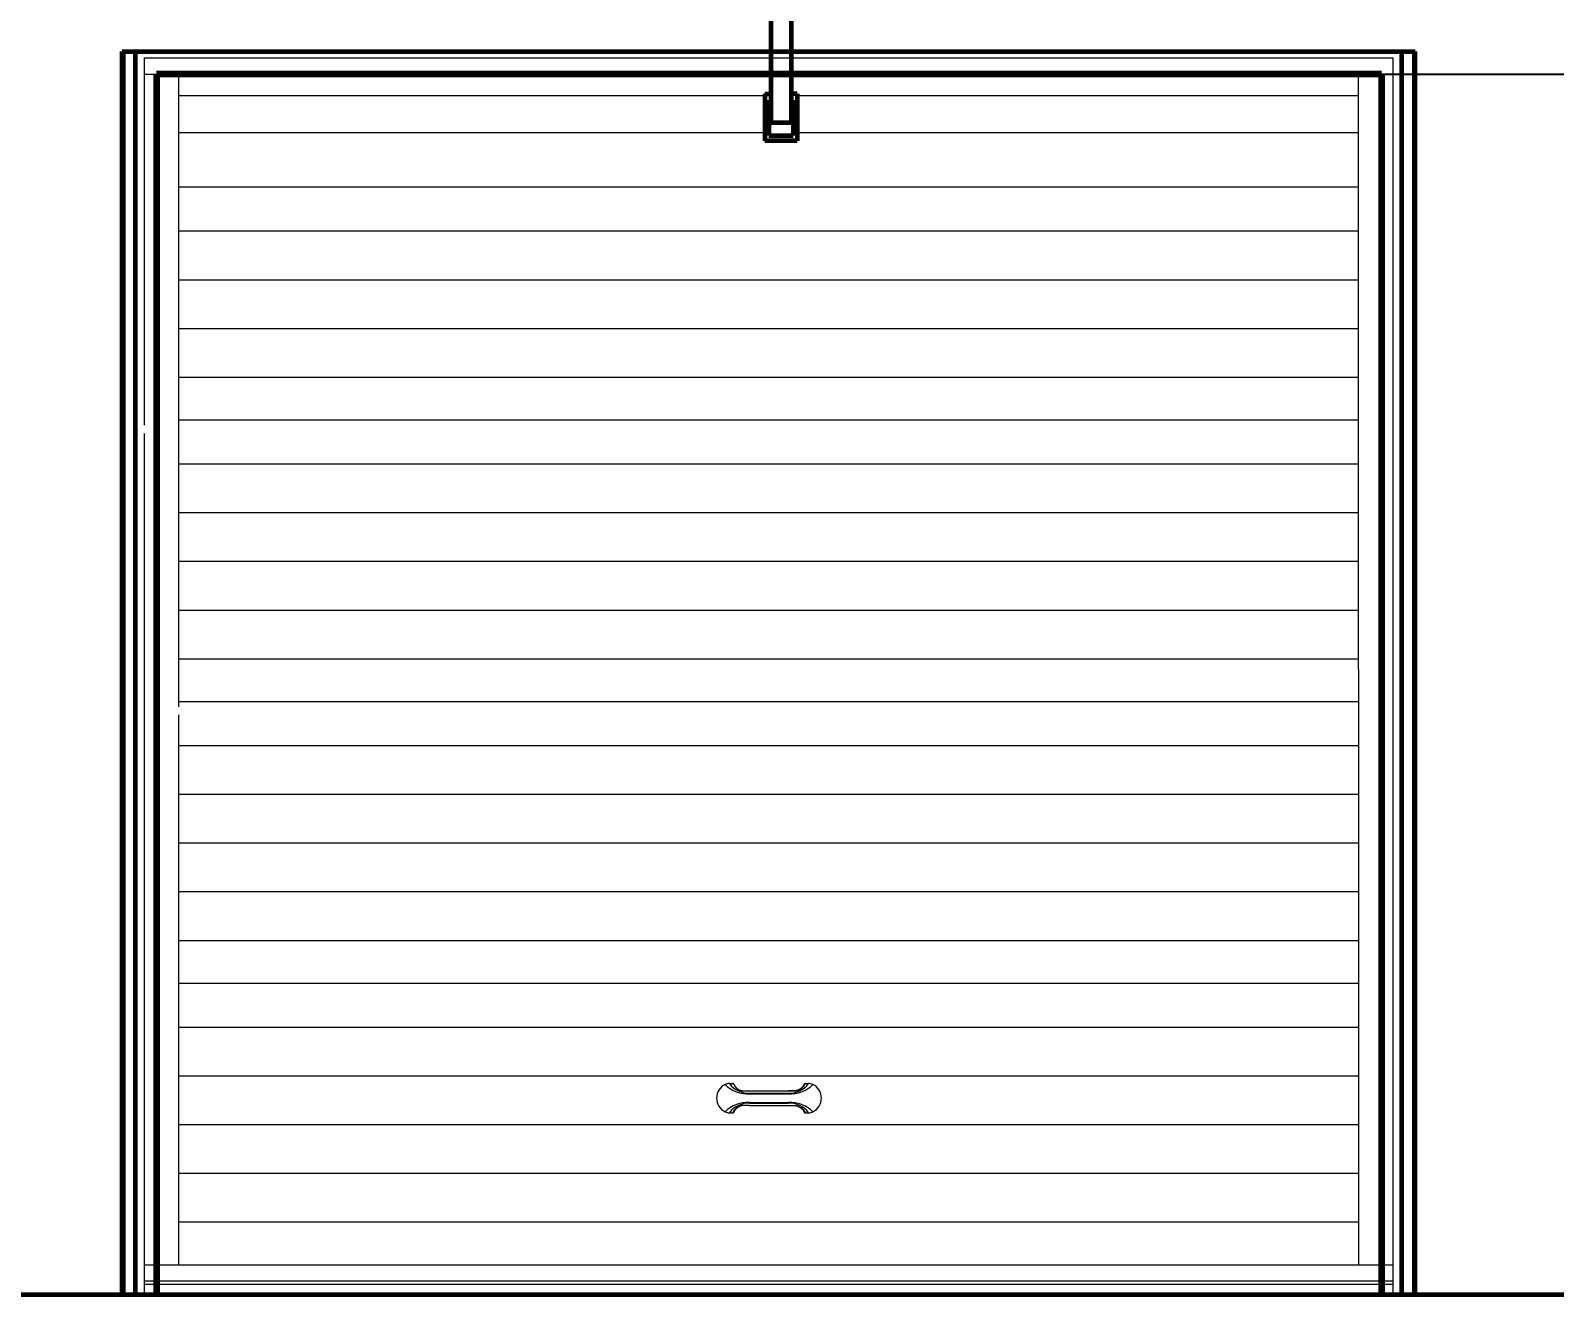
# Model space of a CAD drawing. Header units: millimetres. Extents: x 0 to 840, y 0 to 594.
# Drawn here: x 608.1 to 662.5, y 140.5 to 185.7 of the extents above; entities that cross this region are included whole.
import ezdxf

# ---------------------------------------------------------------- set-up
doc = ezdxf.new("R2010")
doc.units = ezdxf.units.MM
for name, pattern in [('K5LT_BASIC', [0]), ('K5LT_REINFORCED', [0]), ('K5LT_THIN', [0]), ('K5LT_THIN_INCLUDED_TO_HATCHING', [0])]:
    doc.linetypes.add(name, pattern=pattern)
doc.layers.add('Системный слой', color=7, linetype='Continuous')
doc.styles.add('KDIMTEXTSTYLE', font='GOST_AU.SHX', dxfattribs={"width": 0.96, "oblique": 15, "height": 5})
doc.dimstyles.new('KDIMSTYLE (0.25)', dxfattribs={"dimtxt": 5, "dimasz": 1, "dimexe": 2, "dimexo": 0, "dimgap": 1, "dimtad": 1, "dimlfac": 4, "dimtxsty": 'KDIMTEXTSTYLE', "dimsah": 1, "dimcen": 0, "dimdle": 1, "dimadec": 0, "dimazin": 0, "dimtfac": 0.667, "dimtmove": 0, "dimatfit": 3, "dimfxl": 1, "dimtvp": 1, "dimtolj": 1, "dimtzin": 0, "dimarcsym": 0})

# ---------------------------------------------------------------- blocks, each defined once
blk = doc.blocks.new('KDIMARROW_01')
at = {"layer": 'Системный слой'}
blk.add_hatch(color=0, dxfattribs=at).paths.add_polyline_path([(0, 0), (-5, 0.658), (-4.5, 0), (-5, -0.658)])
at = {"layer": 'Системный слой', "color": 0, "linetype": 'K5LT_THIN', "lineweight": 18}
for p, q in [((-4.5, 0), (-5, 0.658)), ((-5, 0.658), (0, 0)), ((0, 0), (-5, -0.658)), ((-5, -0.658), (-4.5, 0)), ((0, 0), (-1, 0))]:
    blk.add_line(p, q, dxfattribs=at)

msp = doc.modelspace()

# ---------------------------------------------------------------- linework, layer by layer
at = {"layer": 'Системный слой', "color": 5, "linetype": 'K5LT_BASIC', "lineweight": 60, "true_color": 0x0000ff}
for p, q in [((634.51058, 200.69265), (634.51246, 182.41056)), ((635.24558, 200.69265), (635.24369, 182.41056)), ((611.32775, 140.53369), (611.32775, 184.95302)), ((611.32775, 184.95302), (657.54525, 184.95302)), ((611.36275, 184.95302), (611.36275, 140.53369)), ((611.80025, 140.53369), (611.80025, 184.95302)), ((657.07275, 140.53369), (657.07275, 184.95302)), ((657.51025, 184.95302), (657.51025, 140.53369)), ((657.54525, 140.53369), (657.54525, 184.95302)), ((634.30337, 183.44355), (634.30337, 181.76355)), ((634.30337, 183.44355), (634.51246, 183.44355)), ((634.51246, 183.21358), (634.44246, 183.21358)), ((634.44246, 183.21358), (634.44246, 182.83189)), ((635.45654, 183.44355), (635.24654, 183.44355)), ((635.24746, 183.21358), (635.31746, 183.21358)), ((635.31746, 183.21358), (635.31746, 182.83189)), ((635.45654, 183.44355), (635.45654, 181.76355)), ((634.51337, 182.83189), (634.35587, 182.83189)), ((634.35587, 182.83189), (634.35587, 182.62189)), ((634.35587, 182.62189), (634.51337, 182.62189)), ((634.44246, 182.62189), (634.44246, 181.95358)), ((635.24654, 182.83189), (635.40404, 182.83189)), ((635.40404, 182.62189), (635.24654, 182.62189)), ((635.31746, 182.62189), (635.31746, 181.95358)), ((635.40404, 182.83189), (635.40404, 182.62189)), ((634.44246, 181.95358), (635.31746, 181.95358)), ((634.51246, 182.41056), (635.24746, 182.41056)), ((635.45654, 181.76355), (634.30337, 181.76355)), ((597.80907, 140.53369), (671.93894, 140.53369))]:
    msp.add_line(p, q, dxfattribs=at)
at = {"layer": 'Системный слой', "color": 7, "linetype": 'K5LT_THIN_INCLUDED_TO_HATCHING', "lineweight": 18}
for p, q in [((612.11525, 184.7212), (617.46067, 184.72119)), ((612.11525, 184.7212), (612.11525, 171.59438)), ((617.46067, 184.72119), (648.31814, 184.72119)), ((645.31717, 184.72119), (656.75775, 184.72119)), ((656.75775, 140.53369), (656.75775, 184.72119)), ((612.11525, 184.14369), (617.46067, 184.14369)), ((613.35825, 161.53188), (613.35825, 184.14369)), ((617.46067, 184.14369), (648.31814, 184.14369)), ((645.31717, 184.14369), (656.75775, 184.14369)), ((655.52799, 141.59938), (655.51475, 184.14369)), ((634.26654, 183.36528), (613.35349, 183.36528)), ((634.30337, 183.36528), (634.26654, 183.36528)), ((655.51099, 183.36528), (635.45654, 183.36528)), ((634.26654, 182.04403), (613.35349, 182.04403)), ((634.30337, 182.04403), (634.26654, 182.04403)), ((655.51099, 182.04403), (635.45654, 182.04403)), ((655.52883, 180.09938), (613.37133, 180.09938)), ((655.51099, 178.52653), (613.35349, 178.52653)), ((655.51099, 176.78528), (613.35349, 176.78528)), ((655.51099, 175.04403), (613.35349, 175.04403)), ((655.51099, 173.30278), (613.35349, 173.30278)), ((655.51099, 173.30278), (613.35349, 173.30278)), ((613.35349, 171.78688), (655.51475, 171.78688)), ((612.11525, 171.30563), (612.11525, 167.79557)), ((655.51099, 170.20528), (613.35349, 170.20528)), ((655.51099, 168.46403), (613.35349, 168.46403)), ((612.11525, 167.79557), (612.11525, 140.53369)), ((655.51099, 166.72278), (613.35349, 166.72278)), ((655.51099, 164.98153), (613.35349, 164.98153)), ((655.51099, 163.24028), (613.35349, 163.24028)), ((613.35825, 161.72438), (655.51475, 161.72438)), ((613.35825, 151.18066), (613.35825, 161.24313)), ((655.51099, 160.14282), (613.35349, 160.14282)), ((655.51099, 158.40157), (613.35349, 158.40157)), ((655.51099, 156.66032), (613.35349, 156.66032)), ((655.51099, 154.91907), (613.35349, 154.91907)), ((655.51099, 153.17782), (613.35349, 153.17782)), ((613.35825, 151.66191), (655.51475, 151.66191)), ((613.35349, 141.59938), (613.35825, 151.18066)), ((655.52799, 150.08028), (613.37049, 150.08028)), ((655.52799, 148.33903), (613.37049, 148.33903)), ((655.52799, 146.59778), (613.37049, 146.59778)), ((655.52799, 144.85653), (613.35511, 144.85653)), ((655.52799, 143.11528), (613.37049, 143.11528)), ((612.13275, 141.59938), (656.75775, 141.59938)), ((612.11525, 140.89902), (617.46067, 140.89902)), ((612.13275, 141.02188), (617.46067, 141.02188)), ((617.46067, 141.02188), (648.31814, 141.02188)), ((617.46067, 140.89902), (648.31814, 140.89902)), ((645.31717, 141.02188), (656.75775, 141.02188)), ((645.31717, 140.89902), (656.75775, 140.89902)), ((612.11525, 140.53369), (617.46067, 140.53369)), ((617.46067, 140.53369), (648.31814, 140.53369)), ((645.31717, 140.53369), (656.75775, 140.53369))]:
    msp.add_line(p, q, dxfattribs=at)
at = {"layer": 'Системный слой', "color": 134, "linetype": 'K5LT_REINFORCED', "lineweight": 100, "true_color": 0x009696}
for p, q in [((656.33775, 184.14369), (612.55275, 184.14369)), ((612.55275, 184.14369), (612.55275, 140.53369)), ((656.33775, 184.14369), (656.33775, 140.53369))]:
    msp.add_line(p, q, dxfattribs=at)
at = {"layer": 'Системный слой', "color": 7, "linetype": 'K5LT_THIN', "lineweight": 18}
for p, q in [((633.03361, 148.07104), (633.15861, 148.07104)), ((633.75653, 147.80897), (635.14195, 147.80897)), ((633.75653, 147.80857), (635.14195, 147.80857)), ((633.75653, 147.72965), (635.14195, 147.72965)), ((633.75653, 147.70154), (634.59192, 147.70154)), ((634.59192, 147.70154), (635.14195, 147.70154)), ((635.73986, 148.07104), (635.86486, 148.07104)), ((633.75653, 147.39888), (635.2563, 147.39888)), ((633.75653, 147.37077), (635.14195, 147.37077)), ((633.75653, 147.29185), (635.14195, 147.29185)), ((633.75653, 147.29145), (635.14195, 147.29145)), ((634.59192, 147.39888), (635.14195, 147.39888)), ((633.03361, 147.02938), (633.15861, 147.02938)), ((635.69844, 147.06666), (635.69841, 147.06688)), ((635.73986, 147.02938), (635.86486, 147.02938))]:
    msp.add_line(p, q, dxfattribs=at)
for centre, radius, start, end in [((633.11486, 147.55021), 0.53958, 115.989234, 244.010766), ((633.11486, 147.55021), 0.53958, 115.989234, 244.010766), ((633.03361, 147.71688), 0.35417, 90, 115.989234), ((633.03361, 147.71688), 0.35417, 90, 115.989234), ((633.69936, 148.87331), 1.17317, 225.591974, 272.793459), ((633.71768, 148.58349), 0.85472, 216.837658, 272.60513), ((635.1808, 148.58349), 0.85472, 267.39487, 323.162342), ((635.19912, 148.87331), 1.17317, 267.206541, 314.408026), ((635.73986, 148.02938), 0.04167, 90.02687, 174.635967), ((635.86486, 147.71688), 0.35417, 64.010766, 90), ((635.86486, 147.71688), 0.35417, 64.010766, 90), ((635.78361, 147.55021), 0.53958, 295.989234, 64.010766), ((635.78361, 147.55021), 0.53958, 295.989234, 64.010766), ((633.69936, 146.22711), 1.17317, 87.206541, 134.408026), ((633.71768, 146.51693), 0.85472, 87.39487, 143.162342), ((635.19912, 146.22711), 1.17317, 45.591974, 92.793459), ((635.1808, 146.51693), 0.85472, 36.837658, 92.60513), ((633.03361, 147.38354), 0.35417, 244.010766, 270), ((633.03361, 147.38354), 0.35417, 244.010766, 270), ((633.15861, 147.07104), 0.04167, 271.742182, 354.503979), ((635.86486, 147.38354), 0.35417, 270, 295.989234), ((635.86486, 147.38354), 0.35417, 270, 295.989234)]:
    msp.add_arc(centre, radius, start, end, dxfattribs=at)
for points in [[(633.15866, 148.07104), (633.15865, 148.07104), (633.15863, 148.07104), (633.15861, 148.07104)], [(633.20007, 148.03351), (633.20006, 148.03356), (633.20006, 148.03357), (633.20006, 148.03356)], [(635.73984, 148.07104), (635.73985, 148.07104), (635.73986, 148.07104), (635.73986, 148.07104)], [(633.15861, 147.02938), (633.15903, 147.02938), (633.15946, 147.02938), (633.15988, 147.0294)], [(633.20004, 147.06669), (633.20005, 147.06672), (633.20006, 147.06679), (633.20007, 147.06689)], [(635.73987, 147.02938), (635.73947, 147.02938), (635.73906, 147.02938), (635.73866, 147.02939)]]:
    msp.add_open_spline(points, degree=3, dxfattribs=at)
for points, knots in [([(633.20011, 148.03317), (633.2, 148.03434), (633.19973, 148.03635), (633.19914, 148.03918), (633.19846, 148.04166), (633.19761, 148.04412), (633.19648, 148.04685), (633.195, 148.04979), (633.19308, 148.05288), (633.19108, 148.05556), (633.18906, 148.05787), (633.18689, 148.06004), (633.18433, 148.06223), (633.18136, 148.06435), (633.17849, 148.06604), (633.17581, 148.06736), (633.1731, 148.06848), (633.17009, 148.06948), (633.16678, 148.07028), (633.16298, 148.07088), (633.16026, 148.07104), (633.15866, 148.07104)], [0, 0, 0, 0, 1.27743895, 2.19483287, 3.1228255, 4.06680779, 5.01618105, 6.29545014, 7.57963338, 8.86873078, 9.83859999, 10.80883171, 12.10079174, 13.38919639, 14.67404569, 15.63023441, 16.58268372, 17.83072746, 19.05886845, 20.26710668, 22, 22, 22, 22]), ([(633.20006, 148.03356), (633.20006, 148.03356), (633.20007, 148.03352), (633.20008, 148.0334), (633.20012, 148.03313), (633.20019, 148.03259), (633.20031, 148.03176), (633.20047, 148.03074), (633.20067, 148.02955), (633.20093, 148.02809), (633.20123, 148.0265), (633.20154, 148.02506), (633.20181, 148.02389), (633.20206, 148.02287), (633.20231, 148.02198), (633.20255, 148.02116), (633.20277, 148.02048), (633.20296, 148.01991), (633.20316, 148.01937), (633.20338, 148.01881), (633.20368, 148.01812), (633.20411, 148.01715), (633.20476, 148.01583), (633.20572, 148.014), (633.20697, 148.01169), (633.20837, 148.00919), (633.20978, 148.00676), (633.21119, 148.00439), (633.21271, 148.00189), (633.21428, 147.99936), (633.21583, 147.99693), (633.21744, 147.99443), (633.21936, 147.99156), (633.2218, 147.98805), (633.22474, 147.98401), (633.2281, 147.97954), (633.23154, 147.97515), (633.23471, 147.97124), (633.23741, 147.96801), (633.23957, 147.96548), (633.24148, 147.9633), (633.24325, 147.9613), (633.24521, 147.95914), (633.24745, 147.9567), (633.25007, 147.9539), (633.25308, 147.95074), (633.2565, 147.94719), (633.26046, 147.9431), (633.26446, 147.93896), (633.26789, 147.9354), (633.27071, 147.93247), (633.27316, 147.92992), (633.27562, 147.92735), (633.278, 147.92486), (633.28055, 147.92219), (633.28346, 147.91914), (633.28713, 147.9153), (633.29137, 147.91087), (633.29596, 147.90615), (633.30033, 147.90179), (633.30428, 147.89799), (633.30773, 147.89478), (633.31113, 147.89172), (633.31461, 147.88874), (633.31813, 147.88587), (633.32145, 147.88331), (633.32439, 147.88117), (633.32713, 147.87929), (633.32969, 147.87762), (633.3324, 147.87595), (633.33535, 147.87423), (633.33887, 147.8723), (633.34285, 147.87023), (633.34733, 147.86799), (633.3522, 147.86561), (633.3571, 147.8632), (633.36185, 147.86083), (633.36622, 147.85861), (633.37059, 147.85633), (633.37516, 147.85382), (633.38029, 147.85086), (633.38567, 147.84774), (633.39115, 147.84462), (633.39681, 147.84154), (633.40293, 147.83843), (633.40936, 147.83547), (633.41567, 147.83285), (633.42154, 147.83063), (633.42681, 147.8288), (633.43199, 147.82714), (633.43711, 147.82564), (633.44234, 147.82426), (633.44738, 147.82308), (633.45293, 147.82195), (633.45944, 147.82079), (633.46665, 147.81972), (633.47282, 147.81897), (633.47706, 147.81851), (633.47963, 147.81826), (633.48134, 147.8181), (633.48256, 147.81798), (633.48408, 147.81785), (633.48639, 147.81766), (633.49033, 147.81735), (633.49637, 147.81694), (633.50392, 147.81652), (633.51092, 147.81617), (633.51643, 147.81592), (633.52111, 147.81569), (633.52583, 147.81546), (633.53087, 147.81519), (633.53625, 147.81487), (633.54235, 147.81446), (633.54949, 147.81407), (633.5577, 147.81368), (633.56716, 147.81331), (633.57583, 147.81302), (633.58369, 147.81279), (633.59128, 147.81259), (633.60033, 147.81238), (633.60958, 147.81216), (633.61695, 147.81199), (633.62196, 147.81188), (633.62547, 147.81179), (633.62836, 147.81172), (633.631, 147.81165), (633.63389, 147.81158), (633.63713, 147.81149), (633.64065, 147.81139), (633.64394, 147.8113), (633.64716, 147.81119), (633.65071, 147.81108), (633.65513, 147.81093), (633.66042, 147.81074), (633.6655, 147.81056), (633.67194, 147.81033), (633.67879, 147.81009), (633.68792, 147.8098), (633.69757, 147.80953), (633.70759, 147.8093), (633.71743, 147.80913), (633.72663, 147.80902), (633.73549, 147.80896), (633.74352, 147.80894), (633.75064, 147.80894), (633.75468, 147.80896), (633.75653, 147.80897)], [0, 0, 0, 0, 0.31427262, 0.84059729, 1.46724776, 2.25622401, 3.04007948, 3.70097282, 4.44114388, 5.40579413, 6.47413372, 7.52499178, 8.5354957, 9.55962344, 10.72934237, 11.79620321, 12.85018051, 13.82193201, 14.75362099, 15.74349209, 16.74020332, 17.78291133, 18.73246777, 19.72635675, 20.80773058, 21.88457763, 22.78697603, 23.7052495, 24.75772179, 25.79044128, 26.66864475, 27.46346745, 28.3991506, 29.49421371, 30.76991391, 32.06739277, 33.50616528, 34.83185556, 35.96646275, 37.11222411, 38.16818838, 39.2519956, 40.14335215, 41.10819037, 42.19047537, 43.16172424, 44.17681339, 45.29806055, 46.47500678, 47.47847447, 48.24867726, 49.10322274, 50.01518987, 50.97760412, 51.83182158, 52.85861147, 54.07526323, 55.60309726, 57.0956311, 58.53414705, 59.69098695, 60.71575772, 61.66300234, 62.81371518, 64.05514163, 65.25617839, 66.43273054, 67.47219816, 68.45954433, 69.28513128, 70.24930396, 71.25375587, 72.36985129, 73.5373338, 74.83360165, 76.21588698, 77.46654663, 78.69406121, 79.76477203, 80.93494824, 82.1955993, 83.44068404, 84.63417112, 85.92908389, 87.33182481, 88.80984485, 90.20660972, 91.39307872, 92.53482278, 93.55945714, 94.65331088, 95.54655505, 96.30608257, 96.9983821, 97.86028148, 98.85079366, 99.83039813, 100.57604111, 101.20739663, 101.88975612, 102.77478701, 103.51457289, 104.16265938, 104.84440571, 105.75482884, 106.76144256, 107.61032523, 108.25740965, 108.86111283, 109.6470104, 110.67293021, 111.88680913, 113.07299387, 114.2124081, 115.70427807, 117.09925262, 118.37805764, 119.08828268, 119.88217235, 120.91328264, 122.05773389, 123.0771015, 123.8470527, 124.56724929, 125.24556099, 125.88198781, 126.53381288, 127.32121309, 128.15046145, 129.00135854, 129.7575855, 130.51286931, 131.4281979, 132.38400947, 133.35086119, 134.05489925, 135.78121156, 137.05339516, 138.3704471, 139.66306928, 140.79315581, 142.03377425, 143.31156486, 144.59571799, 145.79482743, 147, 147, 147, 147]), ([(635.14195, 147.80857), (635.15115, 147.80847), (635.16782, 147.80848), (635.19018, 147.80887), (635.20876, 147.80942), (635.22417, 147.80999), (635.2363, 147.81048), (635.24579, 147.81085), (635.25421, 147.81115), (635.26333, 147.81142), (635.27549, 147.81175), (635.29201, 147.81215), (635.312, 147.81264), (635.33215, 147.81325), (635.34792, 147.81393), (635.35909, 147.81457), (635.36707, 147.81509), (635.37525, 147.81551), (635.3852, 147.81594), (635.39792, 147.81647), (635.41304, 147.81727), (635.42845, 147.81851), (635.44221, 147.82016), (635.45274, 147.82187), (635.46093, 147.82351), (635.4685, 147.82532), (635.47664, 147.8276), (635.48534, 147.83046), (635.49334, 147.83347), (635.50056, 147.8366), (635.50701, 147.83979), (635.51325, 147.84329), (635.51949, 147.84714), (635.52556, 147.85107), (635.53146, 147.85479), (635.53668, 147.85779), (635.54192, 147.86044), (635.54762, 147.86315), (635.55478, 147.8663), (635.56377, 147.86995), (635.57453, 147.87411), (635.58616, 147.87879), (635.59668, 147.88364), (635.60525, 147.88847), (635.61155, 147.89282), (635.61623, 147.89673), (635.61981, 147.90025), (635.6229, 147.90385), (635.62614, 147.90802), (635.6296, 147.91288), (635.63326, 147.91828), (635.63755, 147.92458), (635.64298, 147.93192), (635.64978, 147.94016), (635.65691, 147.94797), (635.66357, 147.95476), (635.66968, 147.96068), (635.67559, 147.96644), (635.68219, 147.97301), (635.68906, 147.98029), (635.69603, 147.98831), (635.70183, 147.99552), (635.70635, 148.00154), (635.70987, 148.00649), (635.71274, 148.01105), (635.71556, 148.01586), (635.71844, 148.02092), (635.72152, 148.02635), (635.72437, 148.0314), (635.72678, 148.0356), (635.72859, 148.0387), (635.73004, 148.04114), (635.73155, 148.04361), (635.73335, 148.04658), (635.73545, 148.05023), (635.73757, 148.05443), (635.73943, 148.05893), (635.74066, 148.06311), (635.74119, 148.06659), (635.74111, 148.06914), (635.74059, 148.0707), (635.74011, 148.07105), (635.73986, 148.07104)], [0, 0, 0, 0, 1.98800441, 3.72590676, 5.27922218, 6.55662777, 7.6134931, 8.38430305, 9.00019282, 9.78530737, 10.73964672, 12.14825167, 14.06348095, 15.93539283, 17.4391342, 18.25986839, 18.94753713, 19.60615876, 20.45941432, 21.62508372, 23.04403888, 24.61153316, 25.95563208, 27.00388116, 27.71613399, 28.41995345, 29.35625023, 30.34844239, 31.35522834, 32.1683718, 33.01109504, 33.8560071, 34.69902495, 35.62029981, 36.40684998, 37.09501856, 37.61229145, 38.26650269, 39.01986298, 39.90932173, 41.02845159, 42.23493148, 43.45123692, 44.43670794, 45.31097663, 46.00386461, 46.5936787, 47.16959379, 47.84236335, 48.67894525, 49.55857348, 50.49696288, 51.82154039, 53.3454776, 54.9336668, 56.19112605, 57.26971285, 58.45112028, 59.5659302, 61.09168997, 62.64460322, 64.21386752, 65.39526711, 66.38969039, 67.44266881, 68.46877966, 69.75582258, 71.14860701, 72.60544109, 73.6888819, 74.44479241, 75.01662559, 75.59453315, 76.26587401, 76.99673182, 77.85892372, 78.73548014, 79.64877367, 80.50824096, 81.34558608, 82.17655725, 83, 83, 83, 83]), ([(635.69842, 148.03355), (635.69841, 148.03348), (635.69836, 148.03315), (635.69823, 148.03219), (635.69801, 148.03077), (635.69774, 148.02913), (635.69742, 148.02737), (635.69706, 148.02561), (635.69669, 148.02398), (635.69636, 148.02265), (635.69607, 148.02163), (635.69583, 148.02085), (635.69563, 148.02024), (635.69544, 148.01971), (635.69528, 148.01927), (635.69511, 148.01885), (635.69494, 148.01843), (635.69465, 148.01778), (635.69419, 148.01677), (635.69345, 148.01531), (635.69241, 148.01335), (635.69106, 148.01088), (635.68933, 148.00784), (635.68709, 148.00405), (635.68414, 147.99926), (635.68098, 147.99431), (635.67789, 147.98976), (635.67471, 147.98532), (635.67132, 147.98078), (635.66806, 147.97657), (635.66553, 147.9734), (635.66349, 147.97091), (635.66166, 147.96871), (635.6598, 147.96651), (635.65785, 147.96426), (635.65549, 147.96159), (635.6523, 147.95807), (635.64845, 147.95394), (635.64457, 147.94988), (635.64099, 147.94617), (635.63751, 147.94257), (635.63388, 147.93881), (635.63032, 147.93513), (635.62678, 147.93144), (635.62313, 147.92764), (635.619, 147.92331), (635.61481, 147.91892), (635.61086, 147.91479), (635.6078, 147.91159), (635.60536, 147.90908), (635.60343, 147.9071), (635.60159, 147.90523), (635.59976, 147.90341), (635.5979, 147.90157), (635.59597, 147.8997), (635.59396, 147.89779), (635.59176, 147.89572), (635.58937, 147.89353), (635.58673, 147.89119), (635.58386, 147.88873), (635.58065, 147.88611), (635.57716, 147.8834), (635.57345, 147.88071), (635.56987, 147.8783), (635.56676, 147.87636), (635.5642, 147.87485), (635.56205, 147.87364), (635.55999, 147.87252), (635.55779, 147.87135), (635.55507, 147.86995), (635.55171, 147.86827), (635.54781, 147.86635), (635.54367, 147.86433), (635.53945, 147.86224), (635.53502, 147.86002), (635.53042, 147.85767), (635.52567, 147.85513), (635.52074, 147.85234), (635.51557, 147.84934), (635.51014, 147.84621), (635.50451, 147.84306), (635.4987, 147.84001), (635.49267, 147.83708), (635.48658, 147.83439), (635.48074, 147.83205), (635.47533, 147.83006), (635.47014, 147.82829), (635.4648, 147.82662), (635.45943, 147.82511), (635.4544, 147.82384), (635.44992, 147.82284), (635.44524, 147.8219), (635.43959, 147.82089), (635.43313, 147.81991), (635.42726, 147.81916), (635.42315, 147.8187), (635.42047, 147.81842), (635.41866, 147.81824), (635.41716, 147.8181), (635.41601, 147.81799), (635.41468, 147.81788), (635.41292, 147.81773), (635.4102, 147.81751), (635.40592, 147.8172), (635.39949, 147.81679), (635.39256, 147.81642), (635.38709, 147.81615), (635.3832, 147.81597), (635.38019, 147.81583), (635.3776, 147.8157), (635.3753, 147.81559), (635.37299, 147.81548), (635.37017, 147.81533), (635.36647, 147.81513), (635.3617, 147.81483), (635.35586, 147.81445), (635.34913, 147.81408), (635.34168, 147.81372), (635.33291, 147.81336), (635.32307, 147.81303), (635.31264, 147.81273), (635.30327, 147.8125), (635.29498, 147.8123), (635.28802, 147.81214), (635.28192, 147.812), (635.27672, 147.81188), (635.27184, 147.81177), (635.26734, 147.81165), (635.263, 147.81154), (635.25881, 147.81142), (635.25355, 147.81127), (635.24851, 147.81111), (635.2426, 147.81091), (635.23778, 147.81074), (635.23241, 147.81054), (635.22667, 147.81034), (635.22054, 147.81013), (635.21442, 147.80993), (635.20798, 147.80974), (635.20093, 147.80954), (635.19291, 147.80935), (635.18484, 147.80919), (635.17716, 147.80907), (635.16951, 147.80898), (635.16181, 147.80893), (635.15445, 147.80891), (635.14868, 147.80893), (635.14463, 147.80895), (635.14272, 147.80896), (635.14195, 147.80897)], [0, 0, 0, 0, 0.93173979, 2.10999732, 3.22379204, 4.27535162, 5.39172588, 6.64545604, 7.88394468, 9.11234337, 10.22799183, 11.2605053, 12.37969888, 13.48636742, 14.6281773, 15.48543717, 16.50697832, 17.51242406, 18.47998082, 19.39546015, 20.4497961, 21.5696125, 22.53706388, 23.85149737, 25.43282738, 27.04155082, 28.25730939, 29.44926905, 30.98926377, 32.40129299, 33.60644009, 34.55270461, 35.63538317, 36.56847537, 37.31489116, 38.11399404, 39.14131582, 40.35604689, 41.43961832, 42.36492267, 43.3638994, 44.52686199, 45.74703052, 46.79003475, 47.9567091, 49.22124097, 50.70782621, 51.95470384, 53.09525488, 53.90162803, 54.70044204, 55.4919612, 56.28733308, 56.99204494, 57.62610802, 58.26174627, 58.93413353, 59.63672288, 60.38168308, 61.28835252, 62.37676934, 63.70760711, 65.23519296, 66.86452542, 68.26257003, 69.31890392, 70.30636718, 71.25274907, 72.15804962, 72.9912317, 73.97356009, 74.99155267, 75.93896601, 76.95807898, 78.05271457, 79.14560348, 80.23922592, 81.36199723, 82.55922522, 83.79967606, 85.08054683, 86.34612337, 87.56582295, 88.79513127, 89.93027129, 90.91383397, 91.88737145, 92.94713861, 94.00823488, 94.85799565, 95.51729392, 96.13322491, 96.9067473, 97.86743641, 98.80524284, 99.54443422, 100.06357857, 100.59963629, 101.19261321, 102.02526068, 102.73864386, 103.36720407, 103.84521391, 104.56453314, 105.51742003, 106.46476781, 107.19527449, 107.7340819, 108.27864581, 108.92964218, 109.59046674, 110.23131603, 110.99327893, 111.8820177, 112.94651601, 114.11389016, 115.26671014, 116.36602588, 117.463146, 118.78977153, 120.06356583, 121.3324082, 122.42949694, 123.57342227, 124.59291626, 125.67828917, 126.829541, 128.11792074, 129.29136353, 130.44298853, 131.51386608, 133.51104226, 134.44372485, 135.41014911, 136.41031504, 137.46506489, 138.47736219, 139.44104185, 140.22179801, 141.10307626, 142.07671123, 143.0710703, 143.93505882, 144.85643982, 146.0535659, 147.31688094, 148.56100218, 149.37072066, 150, 150, 150, 150]), ([(633.75653, 147.29185), (633.75153, 147.29189), (633.74195, 147.29193), (633.72826, 147.29192), (633.71603, 147.29182), (633.70427, 147.29164), (633.69149, 147.29135), (633.67767, 147.29094), (633.66413, 147.29046), (633.65313, 147.29006), (633.64412, 147.28975), (633.63527, 147.28948), (633.6235, 147.28914), (633.60798, 147.28871), (633.58939, 147.28817), (633.57117, 147.28754), (633.55624, 147.28687), (633.54568, 147.28631), (633.53645, 147.28571), (633.52662, 147.2851), (633.51447, 147.28467), (633.50223, 147.28427), (633.48953, 147.28366), (633.47695, 147.28268), (633.46456, 147.28115), (633.45358, 147.27925), (633.44452, 147.2773), (633.4366, 147.27527), (633.42921, 147.27301), (633.42142, 147.27031), (633.41362, 147.26734), (633.40571, 147.26409), (633.39849, 147.2608), (633.3918, 147.25734), (633.38568, 147.25378), (633.37964, 147.24983), (633.37375, 147.24565), (633.36807, 147.24152), (633.3629, 147.23796), (633.35802, 147.23496), (633.35267, 147.23219), (633.34633, 147.22931), (633.33847, 147.22622), (633.32941, 147.22312), (633.31952, 147.21997), (633.31001, 147.21676), (633.30169, 147.21338), (633.29457, 147.20973), (633.28877, 147.2059), (633.28418, 147.20198), (633.28073, 147.19835), (633.27783, 147.1947), (633.27447, 147.19031), (633.27014, 147.18463), (633.26419, 147.17735), (633.25683, 147.16904), (633.2488, 147.16063), (633.24141, 147.15328), (633.23567, 147.14766), (633.23108, 147.14323), (633.22666, 147.13886), (633.22111, 147.13296), (633.21424, 147.12482), (633.207, 147.11518), (633.20066, 147.1061), (633.19586, 147.09916), (633.19205, 147.09389), (633.18861, 147.08924), (633.18478, 147.08418), (633.18043, 147.07858), (633.17599, 147.07281), (633.17217, 147.06758), (633.16937, 147.06343), (633.16753, 147.06042), (633.16619, 147.058), (633.16484, 147.05527), (633.1634, 147.05178), (633.16201, 147.04754), (633.16088, 147.04305), (633.16008, 147.03895), (633.15952, 147.03569), (633.15912, 147.03334), (633.15883, 147.03172), (633.1586, 147.03054), (633.15848, 147.02979), (633.15849, 147.02944), (633.15857, 147.02938), (633.15861, 147.02938)], [0, 0, 0, 0, 1.24660343, 2.3324228, 3.2722368, 4.18498527, 5.21332604, 6.52395889, 7.83466491, 8.90111125, 9.56475198, 10.33559516, 11.35939286, 12.83609269, 14.61072762, 16.43902224, 17.83144687, 18.75702362, 19.4112142, 20.46724629, 21.58907499, 22.92051467, 24.09729472, 25.48858658, 26.89776258, 28.10778311, 29.07244741, 29.84930537, 30.68396259, 31.5018879, 32.4298935, 33.28184583, 34.15939936, 34.92967601, 35.71335099, 36.49785044, 37.3585208, 38.17756341, 38.89399102, 39.48764549, 40.09044346, 40.85375226, 41.70836623, 42.7387503, 43.83865352, 44.96522277, 46.00078056, 46.93208861, 47.91016983, 48.7352434, 49.44482076, 50.06883065, 50.78592918, 51.87134834, 53.19051388, 54.84415059, 56.59488576, 58.0701171, 59.20392401, 59.97879645, 60.81205594, 61.89235093, 63.48801438, 65.53348916, 67.41040152, 68.82019176, 69.82663345, 70.88417593, 72.08420561, 73.56792686, 75.27909915, 76.92319705, 78.16144212, 78.99286073, 79.62059189, 80.31715271, 81.22158758, 82.30447068, 83.41292499, 84.40794183, 85.24583865, 85.89694615, 86.40577676, 86.85325322, 87.32060205, 87.70787447, 88, 88, 88, 88]), ([(633.75653, 147.29145), (633.7563, 147.29145), (633.75512, 147.29146), (633.75172, 147.29148), (633.74728, 147.29149), (633.7421, 147.2915), (633.73665, 147.2915), (633.73123, 147.29149), (633.7256, 147.29147), (633.71937, 147.29143), (633.71279, 147.29137), (633.70616, 147.29128), (633.69883, 147.29116), (633.68999, 147.29098), (633.67988, 147.29072), (633.67025, 147.29044), (633.66275, 147.2902), (633.65698, 147.29001), (633.65254, 147.28987), (633.64905, 147.28976), (633.64607, 147.28967), (633.64281, 147.28957), (633.63865, 147.28945), (633.63393, 147.28931), (633.62969, 147.2892), (633.62496, 147.28907), (633.61964, 147.28893), (633.61343, 147.28876), (633.60643, 147.28857), (633.59853, 147.28835), (633.5894, 147.28808), (633.57898, 147.28774), (633.56884, 147.28735), (633.55992, 147.28697), (633.55262, 147.28661), (633.54624, 147.28625), (633.54063, 147.28589), (633.53544, 147.28555), (633.53056, 147.28525), (633.52569, 147.28501), (633.52074, 147.2848), (633.51582, 147.28461), (633.51106, 147.28443), (633.5063, 147.28425), (633.5009, 147.28401), (633.49447, 147.28366), (633.48768, 147.28318), (633.48164, 147.28262), (633.4762, 147.28201), (633.47057, 147.28126), (633.46447, 147.28029), (633.45834, 147.27912), (633.45255, 147.27785), (633.44702, 147.27647), (633.44165, 147.27492), (633.43617, 147.27309), (633.43073, 147.27107), (633.42582, 147.26907), (633.42124, 147.26709), (633.41686, 147.26508), (633.4123, 147.26284), (633.40763, 147.26037), (633.40264, 147.25754), (633.39786, 147.25464), (633.39335, 147.25178), (633.3892, 147.24908), (633.3852, 147.24645), (633.38096, 147.24369), (633.37663, 147.24093), (633.37221, 147.23827), (633.3677, 147.23575), (633.36313, 147.2334), (633.35852, 147.23117), (633.35394, 147.22907), (633.34936, 147.22706), (633.34485, 147.22515), (633.34072, 147.22341), (633.33704, 147.22184), (633.33377, 147.2204), (633.33059, 147.21893), (633.32747, 147.2174), (633.32437, 147.21577), (633.3212, 147.21396), (633.31805, 147.212), (633.31504, 147.20996), (633.31248, 147.20809), (633.31037, 147.20647), (633.3084, 147.20488), (633.30622, 147.20304), (633.30371, 147.20082), (633.30119, 147.19852), (633.29907, 147.19655), (633.29722, 147.1948), (633.29535, 147.19301), (633.29334, 147.19108), (633.29101, 147.18881), (633.28803, 147.1859), (633.28417, 147.18208), (633.27939, 147.17731), (633.27408, 147.17196), (633.26847, 147.16627), (633.26329, 147.16095), (633.25898, 147.15644), (633.25556, 147.15282), (633.25275, 147.14976), (633.25027, 147.14694), (633.24778, 147.14399), (633.24499, 147.14057), (633.24164, 147.13628), (633.23757, 147.13087), (633.23303, 147.12462), (633.2289, 147.1188), (633.2256, 147.11417), (633.22279, 147.11025), (633.2201, 147.10653), (633.21733, 147.10272), (633.21482, 147.09928), (633.2127, 147.09636), (633.21086, 147.09379), (633.2092, 147.09143), (633.20775, 147.08932), (633.2066, 147.08758), (633.20564, 147.08606), (633.20485, 147.08473), (633.20428, 147.08373), (633.20398, 147.08316), (633.20381, 147.08279), (633.20366, 147.08245), (633.20347, 147.08196), (633.20321, 147.08119), (633.20283, 147.08), (633.20235, 147.07828), (633.20189, 147.07646), (633.20157, 147.07508), (633.20139, 147.07425), (633.20127, 147.07369), (633.20118, 147.07325), (633.2011, 147.07285), (633.20101, 147.07241), (633.2009, 147.07188), (633.20077, 147.07116), (633.20059, 147.07019), (633.2004, 147.06909), (633.20025, 147.06813), (633.20014, 147.0674), (633.20007, 147.06688), (633.20004, 147.06664), (633.20004, 147.06665), (633.20004, 147.06669)], [0, 0, 0, 0, 0.92665801, 1.73564814, 2.50171439, 3.28833827, 4.06822993, 4.76664534, 5.54113037, 6.46475669, 7.39735573, 8.22366542, 9.00512841, 10.02893031, 11.30352546, 12.58159192, 13.76983823, 14.80841943, 15.77546271, 16.64682976, 17.41872229, 18.15311059, 19.23546991, 20.54406587, 21.83886341, 22.82848091, 23.7608153, 24.75522062, 25.71504333, 26.58121237, 27.59778214, 28.73879522, 29.92142442, 30.93637, 31.95192195, 33.00370064, 34.08026593, 35.02697291, 35.95293463, 36.83430803, 37.82636821, 38.90570415, 39.95632102, 40.80822875, 41.66680852, 42.76519764, 43.89856932, 44.82304715, 45.59952391, 46.55958425, 47.69996194, 48.804835, 49.810473, 50.71965459, 51.67393601, 52.66890216, 53.8153755, 55.06724139, 56.26885673, 57.55613571, 58.8171487, 60.08835581, 61.14727856, 62.21150899, 63.19934233, 64.08700794, 65.01737252, 66.08814309, 67.30508256, 68.4424965, 69.64394751, 70.93079254, 72.08429026, 73.20839995, 74.24464683, 75.26345794, 76.44485825, 77.59436861, 78.81522803, 79.84693985, 80.85364012, 81.92112415, 82.87578225, 83.87581635, 84.87575363, 85.80388554, 86.56370814, 87.33004545, 88.38335871, 89.63282456, 90.7344934, 91.53074044, 92.31014701, 93.19451485, 94.0908221, 94.86039821, 95.78803774, 96.95683309, 98.20470509, 99.66488879, 101.22081403, 102.82483745, 104.16635643, 105.32434227, 106.38581997, 107.33615921, 108.31169385, 109.56763356, 111.01468916, 112.60147661, 114.17372505, 115.57008956, 116.72006132, 117.58631168, 118.66659877, 119.93008998, 121.22326489, 122.26963337, 123.26413307, 124.3683398, 125.46406388, 126.50888961, 127.49476159, 128.74102507, 130.13287431, 131.5104693, 132.69943079, 133.73565507, 134.68896693, 135.56195618, 136.42128707, 137.38113471, 138.41482433, 139.24800274, 139.85651006, 140.3455539, 141.05445825, 141.84936153, 142.56165268, 143.08177605, 143.62952264, 144.34914515, 145.17152745, 145.98950607, 146.76866863, 147.60801437, 148.43631757, 149, 149, 149, 149]), ([(635.14195, 147.29185), (635.15165, 147.29196), (635.16923, 147.292), (635.1933, 147.29169), (635.21326, 147.29117), (635.23002, 147.2906), (635.24246, 147.29015), (635.25215, 147.28982), (635.26, 147.28957), (635.26863, 147.28932), (635.27987, 147.289), (635.29504, 147.28858), (635.3127, 147.28805), (635.32974, 147.28744), (635.34329, 147.28682), (635.35377, 147.28626), (635.36255, 147.28566), (635.37107, 147.28516), (635.37948, 147.28483), (635.38849, 147.28453), (635.39863, 147.28417), (635.4104, 147.28357), (635.42352, 147.28248), (635.43678, 147.28073), (635.44903, 147.27843), (635.45931, 147.276), (635.46813, 147.27339), (635.47684, 147.2704), (635.48545, 147.26712), (635.49405, 147.26354), (635.50147, 147.26008), (635.50823, 147.25648), (635.51427, 147.25285), (635.52028, 147.24883), (635.5262, 147.24457), (635.53196, 147.24042), (635.53737, 147.23679), (635.54281, 147.23368), (635.54908, 147.23065), (635.55637, 147.22759), (635.56506, 147.22444), (635.57444, 147.2214), (635.58419, 147.21825), (635.59299, 147.21501), (635.60066, 147.21151), (635.60681, 147.20792), (635.61161, 147.20434), (635.61542, 147.20087), (635.61864, 147.19729), (635.62176, 147.19326), (635.62511, 147.18884), (635.62929, 147.18346), (635.63479, 147.17677), (635.64175, 147.16894), (635.64926, 147.16108), (635.65608, 147.15425), (635.66187, 147.14857), (635.66695, 147.14366), (635.67193, 147.13876), (635.67732, 147.133), (635.68367, 147.1255), (635.69048, 147.11655), (635.69675, 147.10764), (635.70163, 147.10058), (635.70547, 147.09518), (635.70894, 147.0905), (635.7127, 147.08548), (635.71709, 147.07981), (635.72154, 147.07405), (635.72541, 147.06884), (635.72817, 147.06485), (635.73002, 147.06195), (635.73138, 147.05966), (635.73277, 147.05708), (635.73438, 147.05359), (635.73599, 147.04917), (635.7373, 147.04439), (635.73822, 147.03995), (635.73883, 147.03646), (635.73925, 147.03398), (635.73955, 147.03224), (635.73982, 147.03087), (635.74, 147.02989), (635.73999, 147.02945), (635.73992, 147.02938), (635.73987, 147.02938)], [0, 0, 0, 0, 2.16092072, 4.06446289, 5.90865023, 7.30120488, 8.49950536, 9.23626172, 9.90169526, 10.60223109, 11.55079252, 12.90896014, 14.64205021, 16.25360695, 17.48584417, 18.33271811, 19.14702749, 19.95172085, 20.74137712, 21.52684075, 22.5344024, 23.71326875, 25.07701617, 26.60815431, 27.91806488, 28.98232707, 29.86734029, 30.74450228, 31.79719373, 32.66740082, 33.57427922, 34.32896456, 35.09483193, 35.86224456, 36.71802546, 37.5283408, 38.23050374, 38.86817306, 39.5538807, 40.42020029, 41.30713281, 42.37483771, 43.4271662, 44.49911914, 45.43919153, 46.36539886, 47.15206195, 47.80658084, 48.48916495, 49.19567321, 49.99779166, 50.86964297, 52.09766988, 53.64451223, 55.22792199, 56.55426192, 57.58920612, 58.56201905, 59.50831316, 60.54678189, 61.90620227, 63.76125373, 65.55721414, 66.99042301, 67.97929507, 68.97522343, 70.14838112, 71.55433968, 73.264291, 74.80603551, 75.99457674, 76.74335838, 77.33937184, 78.0150607, 78.93407767, 80.04691847, 81.23030987, 82.27124096, 83.13444811, 83.78039934, 84.25845286, 84.73005675, 85.26330571, 85.71329322, 86, 86, 86, 86]), ([(635.14195, 147.29145), (635.14209, 147.29145), (635.1442, 147.29147), (635.14998, 147.29151), (635.15591, 147.29153), (635.1619, 147.29153), (635.16851, 147.29151), (635.17577, 147.29147), (635.18302, 147.29141), (635.19027, 147.29131), (635.19788, 147.29119), (635.20632, 147.29102), (635.21461, 147.29082), (635.2222, 147.29061), (635.22884, 147.29041), (635.2349, 147.29022), (635.24064, 147.29003), (635.24587, 147.28987), (635.25074, 147.28971), (635.25517, 147.28958), (635.2595, 147.28945), (635.2642, 147.28932), (635.26965, 147.28917), (635.27614, 147.289), (635.28304, 147.28882), (635.29044, 147.28862), (635.29813, 147.28841), (635.30649, 147.28816), (635.31548, 147.28788), (635.32533, 147.28753), (635.33481, 147.28714), (635.34269, 147.28677), (635.34887, 147.28644), (635.35428, 147.28613), (635.35974, 147.28577), (635.36527, 147.28539), (635.37127, 147.28508), (635.37782, 147.2848), (635.38498, 147.28453), (635.39175, 147.28427), (635.3983, 147.28397), (635.40504, 147.2836), (635.41237, 147.28305), (635.41943, 147.28235), (635.42577, 147.28156), (635.43164, 147.28068), (635.4377, 147.27961), (635.44367, 147.27837), (635.44967, 147.27694), (635.45561, 147.27531), (635.46162, 147.27334), (635.46695, 147.27137), (635.47138, 147.2696), (635.4753, 147.26794), (635.47921, 147.2662), (635.48324, 147.26429), (635.48736, 147.26222), (635.49174, 147.25987), (635.49661, 147.25709), (635.50183, 147.25389), (635.50747, 147.25027), (635.51282, 147.24675), (635.51774, 147.24354), (635.52182, 147.24096), (635.52537, 147.23881), (635.5287, 147.23689), (635.53209, 147.23507), (635.53573, 147.23322), (635.53988, 147.2312), (635.54463, 147.22902), (635.55001, 147.22667), (635.55545, 147.22438), (635.56038, 147.2223), (635.56448, 147.22051), (635.56799, 147.21889), (635.57114, 147.21733), (635.57401, 147.21582), (635.57675, 147.21426), (635.57958, 147.21254), (635.58265, 147.21052), (635.58564, 147.20837), (635.58833, 147.2063), (635.59073, 147.20434), (635.59327, 147.20216), (635.59604, 147.19967), (635.59911, 147.19684), (635.60256, 147.19356), (635.60642, 147.18985), (635.61029, 147.18606), (635.61411, 147.18227), (635.6179, 147.17849), (635.62183, 147.17456), (635.62584, 147.1705), (635.62988, 147.16639), (635.63363, 147.16255), (635.63716, 147.15889), (635.64059, 147.15528), (635.64403, 147.15163), (635.64746, 147.14781), (635.6511, 147.14353), (635.65486, 147.13884), (635.65893, 147.13352), (635.6632, 147.12773), (635.66762, 147.12156), (635.67194, 147.11548), (635.67604, 147.10976), (635.67984, 147.10452), (635.68329, 147.09978), (635.6863, 147.09564), (635.68879, 147.09215), (635.6907, 147.08937), (635.69207, 147.08729), (635.69301, 147.08576), (635.69364, 147.08471), (635.69406, 147.08398), (635.69433, 147.08347), (635.69453, 147.08309), (635.69466, 147.0828), (635.69478, 147.08254), (635.69489, 147.08225), (635.69503, 147.0819), (635.69518, 147.08145), (635.69539, 147.08082), (635.69562, 147.08007), (635.69587, 147.07922), (635.69615, 147.07817), (635.69648, 147.0769), (635.69679, 147.0756), (635.697, 147.07466), (635.69714, 147.07403), (635.69724, 147.07355), (635.69732, 147.07313), (635.69741, 147.07273), (635.6975, 147.07228), (635.6976, 147.07176), (635.69772, 147.0711), (635.69789, 147.07017), (635.69807, 147.06912), (635.69821, 147.06826), (635.69831, 147.06765), (635.69838, 147.06715), (635.69843, 147.06674), (635.69844, 147.06664), (635.69844, 147.06666)], [0, 0, 0, 0, 1.27887486, 2.34578283, 3.10217829, 3.87059357, 4.79625793, 5.82063025, 6.80017368, 7.62910765, 8.53406218, 9.51503727, 10.59175451, 11.5319034, 12.46919608, 13.52985483, 14.66895596, 15.85358192, 16.84881606, 17.88679239, 18.87971758, 19.82153757, 20.94681994, 22.05536601, 23.23723382, 24.32865967, 25.53409213, 26.63744053, 27.76046151, 28.91270246, 30.12821336, 31.10757899, 31.82400082, 32.57122177, 33.42289959, 34.32815793, 35.24129457, 36.38601952, 37.56424675, 38.70846775, 39.56771111, 40.53409588, 41.66387959, 42.76143143, 43.68359473, 44.62569502, 45.69566203, 46.89349577, 47.87384945, 48.94491743, 50.0126347, 51.04988512, 51.87219073, 52.61392188, 53.56287769, 54.63480984, 55.68376737, 56.76198167, 57.92069852, 59.17469692, 60.30482616, 61.47334214, 62.48081319, 63.47042298, 64.3688464, 65.30091482, 66.26396749, 67.2026422, 68.24964255, 69.55863102, 70.88327675, 72.28826651, 73.4490902, 74.47060409, 75.50179027, 76.54457925, 77.60037159, 78.47384069, 79.33160529, 80.31663864, 81.37218635, 82.26003499, 83.14102482, 84.16684114, 85.50694427, 86.86263471, 88.11420259, 89.21098077, 90.21813204, 91.17485637, 92.10218292, 93.06934296, 94.22889914, 95.3654732, 96.47906514, 97.49833127, 98.53171474, 99.63538283, 100.79823677, 102.02081155, 103.53192573, 105.0865784, 106.84586709, 108.65919747, 110.37808258, 112.02005877, 113.55705644, 115.07958169, 116.64792166, 118.11171868, 119.55648684, 120.89659697, 122.02371831, 123.10782756, 124.04503321, 124.98770177, 125.86954168, 126.84294524, 127.72291174, 128.55310355, 129.2340494, 130.03568672, 130.81799538, 131.51544942, 132.04311211, 132.60889535, 133.37417075, 134.15049114, 134.83190012, 135.28679728, 135.8165906, 136.55513502, 137.32688353, 137.97847126, 138.4141079, 138.90588669, 139.58514907, 140.39483238, 141.13238213, 141.70686097, 142.30519878, 143.06008672, 144, 144, 144, 144]), ([(635.69838, 147.06715), (635.69849, 147.06601), (635.69875, 147.06403), (635.69934, 147.06124), (635.70002, 147.05876), (635.70086, 147.0563), (635.702, 147.05357), (635.70348, 147.05063), (635.70539, 147.04754), (635.7074, 147.04485), (635.70942, 147.04255), (635.71159, 147.04038), (635.71415, 147.03819), (635.71712, 147.03607), (635.71999, 147.03438), (635.72267, 147.03306), (635.72538, 147.03194), (635.72839, 147.03094), (635.7317, 147.03014), (635.73512, 147.0296), (635.73745, 147.02943), (635.73866, 147.02939)], [0, 0, 0, 0, 1.26578421, 2.20260873, 3.15025642, 4.11423244, 5.08371362, 6.39007787, 7.70146037, 9.01786111, 10.00827234, 10.99905376, 12.31837775, 13.63407108, 14.94613373, 15.92257472, 16.89519709, 18.16967465, 19.42382791, 20.65765686, 22, 22, 22, 22])]:
    msp.add_open_spline(points, degree=3, knots=knots, dxfattribs=at)

# ---------------------------------------------------------------- dimensions: what is measured, and where the dimension line sits
at = {"layer": 'Системный слой', "color": 7}
msp.add_linear_dim(base=(684.92005, 184.14369), p1=(656.65353, 199.02362), p2=(656.33775, 184.14369), angle=90, location=(684.92005, 191.58365), text='\\H5.0;\\W0.965;\\Q15;\\H5.0;\\W0.965;\\Q15;\\Q15;h+30', dimstyle='KDIMSTYLE (0.25)', override={"dimexo": 0, "dimblk1": 'KDIMARROW_01', "dimblk2": 'KDIMARROW_01', "dimse1": 0, "dimse2": 0, "dimclrt": 7, "dimtolj": 1}, dxfattribs=at).render()

doc.saveas('drawing.dxf')
